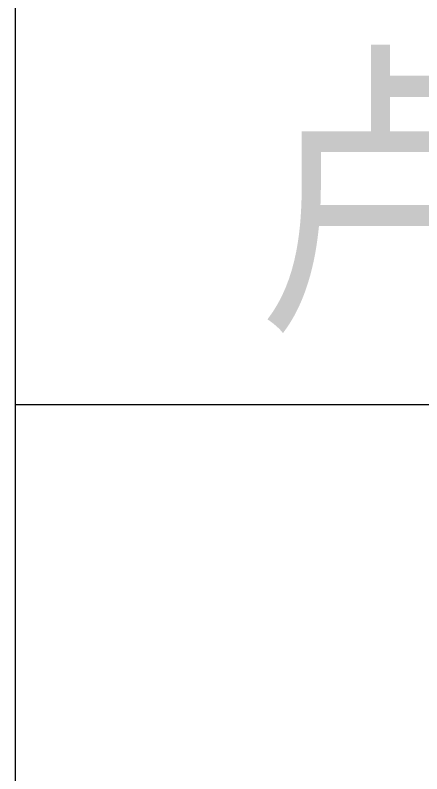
# Model space of a CAD drawing. Header units: inches. Extents: x -3733042 to -3450527, y 579159 to 997713.
# Drawn here: x -3455184 to -3454252, y 602072 to 603811 of the extents above; entities that cross this region are included whole.
import ezdxf
from ezdxf.enums import TextEntityAlignment as Align

# ---------------------------------------------------------------- set-up
doc = ezdxf.new("R2010")
doc.units = ezdxf.units.IN
doc.header["$LTSCALE"] = 1000
doc.header["$MEASUREMENT"] = 0
doc.layers.get('0').update_dxf_attribs({"lineweight": 18})
doc.layers.add('PUB_TITLE', color=153, linetype='Continuous', lineweight=18)
doc.styles.add('-黑体', font='', dxfattribs={"width": 0.7})
doc.styles.get('-黑体').set_extended_font_data('微软雅黑')

msp = doc.modelspace()

# ---------------------------------------------------------------- linework, layer by layer
at = {"layer": 'PUB_TITLE'}
for p, q in [((-3455183.896491749, 613688.7944427846), (-3455183.896491749, 594512.5960888528)), ((-3455183.896491749, 602918.5116965148), (-3452026.805356618, 602918.5116965148))]:
    msp.add_line(p, q, dxfattribs=at)

# ---------------------------------------------------------------- texts
at = {"style": '-黑体', "width": 0.8}
msp.add_text('卢山东', height=525, dxfattribs=at).set_placement((-3454632.242581982, 603404.1449273104), align=Align.MIDDLE_LEFT)

doc.saveas('drawing.dxf')
